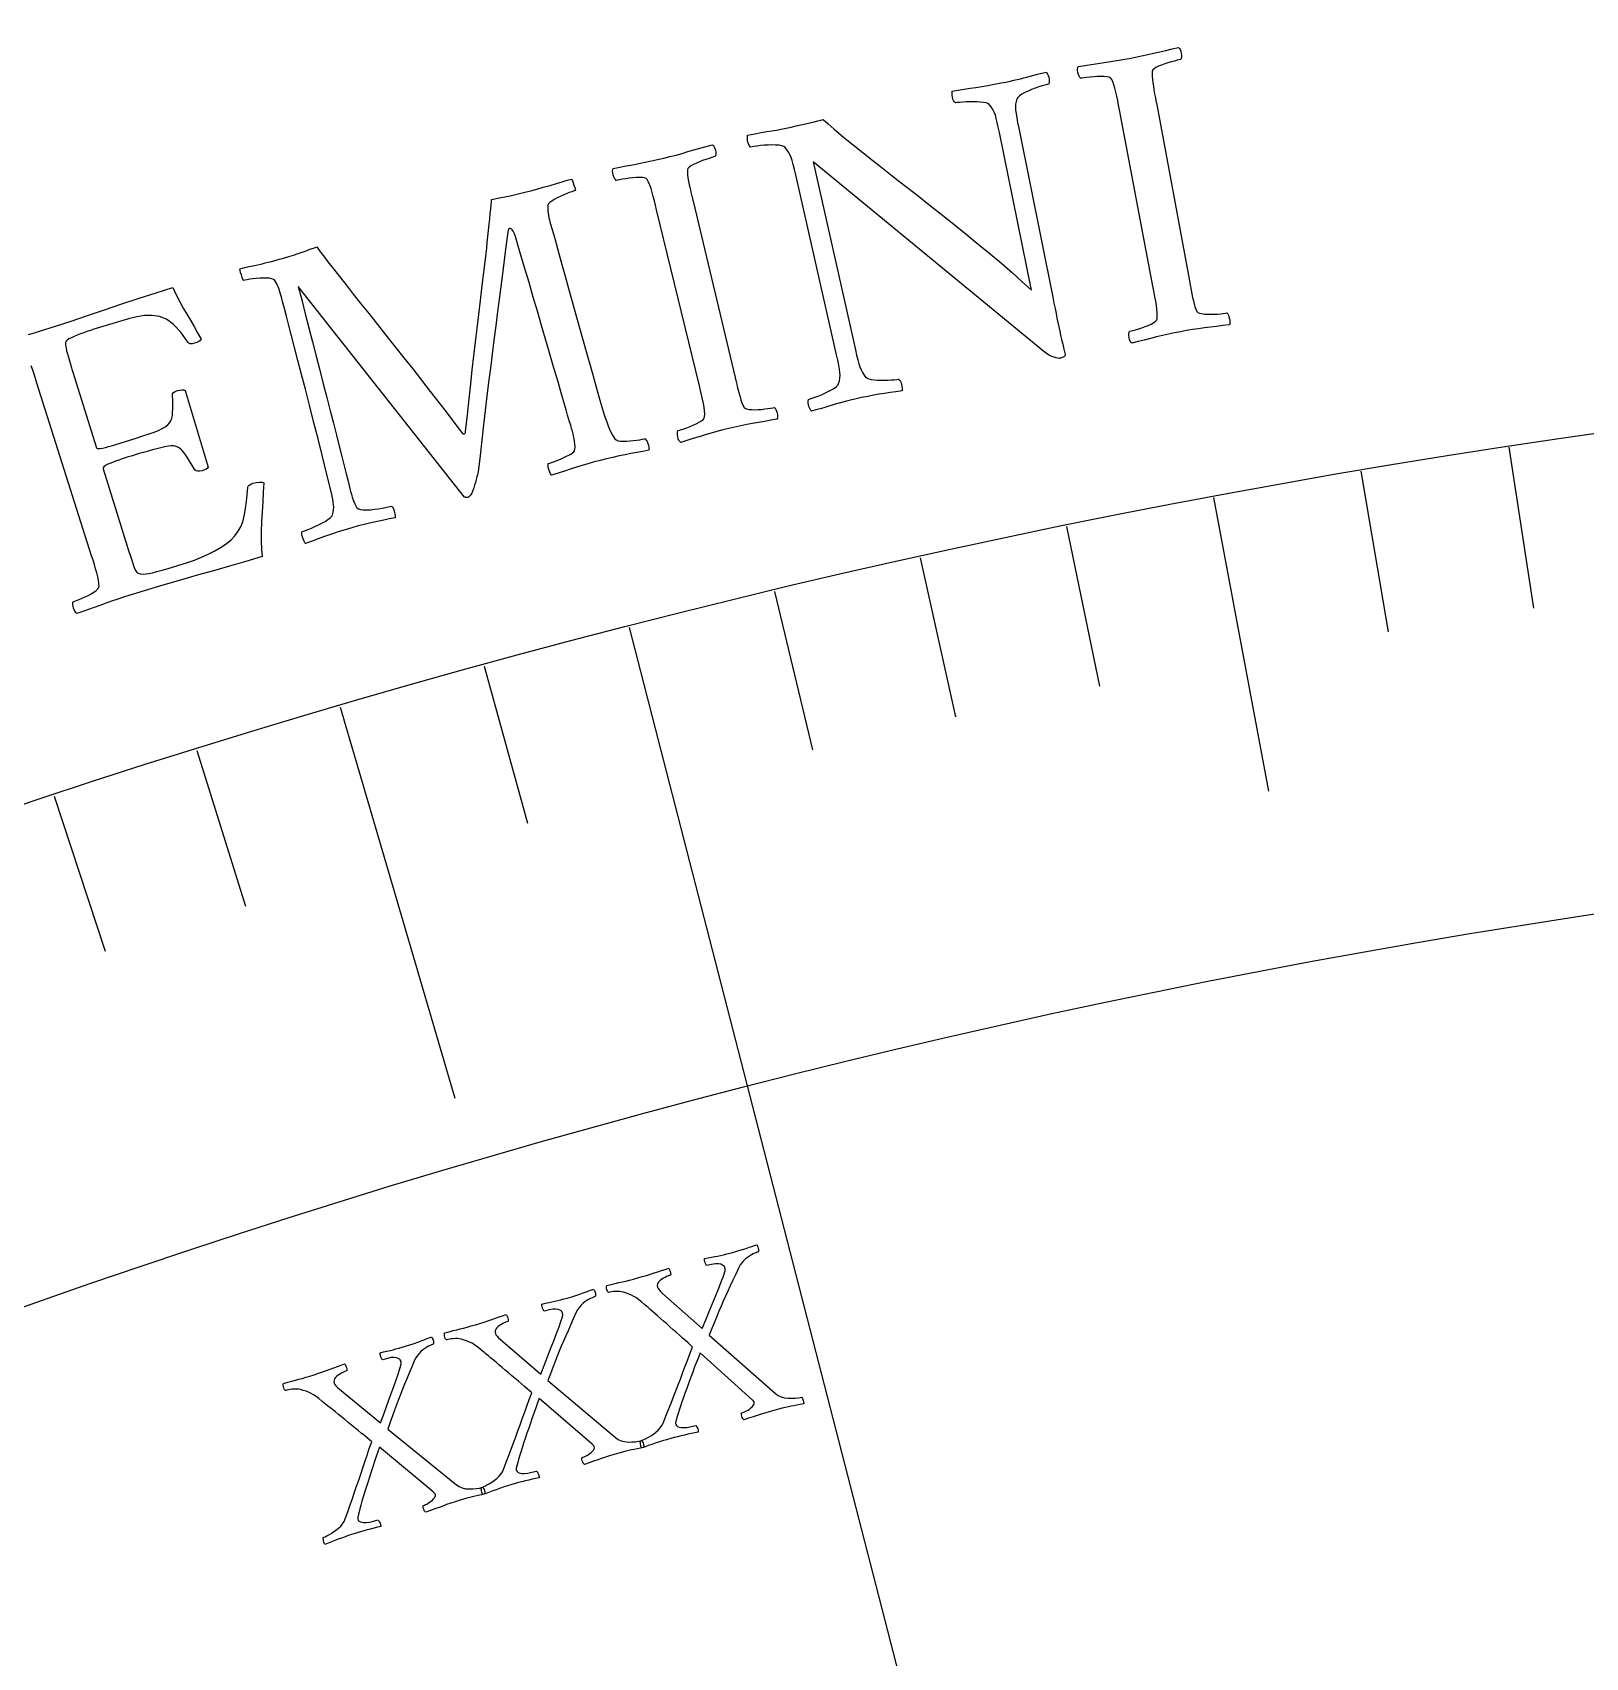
# Model space of a CAD drawing. Header units: millimetres. Extents: x -76 to 76, y -76 to 86.
# Drawn here: x -19.08 to -8.65, y 51.6 to 62.51 of the extents above; entities that cross this region are included whole.
import ezdxf

# ---------------------------------------------------------------- set-up
doc = ezdxf.new("R2010")
doc.units = ezdxf.units.MM
for name, color, linetype in [('ENGRAVE', 7, 'Continuous'), ('ENGRAVE_FINE', 8, 'Continuous'), ('TEXT', 5, 'Continuous')]:
    doc.layers.add(name, color=color, linetype=linetype)

msp = doc.modelspace()

# ---------------------------------------------------------------- linework, layer by layer
at = {"layer": 'ENGRAVE'}
for points in [[(-11.1448, 59.3833), (-10.7747, 57.4113)], [(-15.071, 58.5102), (-12.7961, 49.6785)], [(-17.0106, 57.976), (-16.2403, 55.3507)]]:
    msp.add_lwpolyline(points, dxfattribs=at)
for radius in [74.48, 74.48, 72.485, 68.78, 68.78, 65.854, 60.42, 60.42, 57.228]:
    msp.add_circle((0, 0), radius, dxfattribs=at)
at = {"layer": 'ENGRAVE_FINE'}
for points in [[(-9.1624, 59.7212), (-8.9965, 58.6395)], [(-10.155, 59.5605), (-9.971, 58.4817)], [(-12.1315, 59.1895), (-11.9118, 58.1174)], [(-13.115, 58.9794), (-12.8774, 57.9111)], [(-14.0949, 58.753), (-13.8396, 57.6888)], [(-16.043, 58.2512), (-15.7524, 57.1961)], [(-17.9737, 57.6847), (-17.6481, 56.6398)], [(-18.9319, 57.3774), (-18.5889, 56.3381)]]:
    msp.add_lwpolyline(points, dxfattribs=at)
at = {"layer": 'TEXT'}
for points in [[(-11.7118, 62.3316), (-11.6697, 62.3398), (-11.6282, 62.3484), (-11.5873, 62.3574), (-11.5471, 62.3668), (-11.5067, 62.3764), (-11.4654, 62.3859), (-11.4231, 62.3954), (-11.3799, 62.4049), (-11.3736, 62.399), (-11.3686, 62.3907), (-11.3648, 62.3799), (-11.3623, 62.3666), (-11.3611, 62.3531), (-11.3611, 62.3416), (-11.3625, 62.3321), (-11.3652, 62.3245), (-11.3758, 62.3223), (-11.3899, 62.3189), (-11.4076, 62.3143), (-11.4289, 62.3085), (-11.4515, 62.3018), (-11.4732, 62.2947), (-11.4942, 62.2873), (-11.5143, 62.2794), (-11.5317, 62.2712), (-11.5445, 62.2627), (-11.5527, 62.2539), (-11.5563, 62.2449), (-11.5574, 62.2287), (-11.5571, 62.2106), (-11.5556, 62.1905), (-11.5527, 62.1684), (-11.549, 62.1448), (-11.5449, 62.1202), (-11.5404, 62.0945), (-11.5355, 62.0677), (-11.5347, 62.0634), (-11.5339, 62.0591), (-11.5331, 62.0548), (-11.5323, 62.0505), (-11.5315, 62.0462), (-11.5307, 62.0419), (-11.5299, 62.0376), (-11.5291, 62.0333), (-11.3068, 60.8372), (-11.306, 60.8329), (-11.3052, 60.8286), (-11.3044, 60.8243), (-11.3036, 60.82), (-11.3028, 60.8157), (-11.302, 60.8114), (-11.3012, 60.8071), (-11.3004, 60.8028), (-11.2954, 60.7762), (-11.2904, 60.7509), (-11.2855, 60.7269), (-11.2806, 60.7041), (-11.2755, 60.6831), (-11.2698, 60.6642), (-11.2637, 60.6475), (-11.257, 60.6328), (-11.2507, 60.6268), (-11.2402, 60.6219), (-11.2256, 60.6181), (-11.2067, 60.6155), (-11.1854, 60.6139), (-11.1636, 60.6134), (-11.1412, 60.6139), (-11.1183, 60.6154), (-11.097, 60.6174), (-11.0793, 60.6192), (-11.0652, 60.621), (-11.0549, 60.6226), (-11.0498, 60.6165), (-11.0452, 60.608), (-11.0411, 60.5973), (-11.0376, 60.5842), (-11.0352, 60.5709), (-11.0349, 60.5595), (-11.0366, 60.5499), (-11.0402, 60.5422), (-11.0829, 60.5373), (-11.1247, 60.5323), (-11.1656, 60.5273), (-11.2056, 60.5222), (-11.2453, 60.5168), (-11.2855, 60.5107), (-11.326, 60.504), (-11.367, 60.4966), (-11.4069, 60.4888), (-11.4471, 60.4803), (-11.4875, 60.4713), (-11.5282, 60.4616), (-11.5691, 60.4515), (-11.6104, 60.441), (-11.6519, 60.4303), (-11.6938, 60.4194), (-11.7, 60.4252), (-11.705, 60.4336), (-11.7089, 60.4443), (-11.7115, 60.4576), (-11.7129, 60.471), (-11.713, 60.4825), (-11.7118, 60.492), (-11.7093, 60.4996), (-11.6991, 60.5018), (-11.6854, 60.5053), (-11.6682, 60.51), (-11.6476, 60.5159), (-11.6256, 60.5229), (-11.6044, 60.5306), (-11.5838, 60.5391), (-11.5639, 60.5483), (-11.5468, 60.5577), (-11.5346, 60.5666), (-11.5272, 60.5748), (-11.5247, 60.5825), (-11.5231, 60.602), (-11.5233, 60.6236), (-11.5252, 60.6476), (-11.5288, 60.6738), (-11.5334, 60.7017), (-11.5385, 60.7306), (-11.5439, 60.7606), (-11.5497, 60.7916), (-11.7767, 61.9868), (-11.7827, 62.0179), (-11.7887, 62.048), (-11.7948, 62.0772), (-11.8008, 62.1055), (-11.8072, 62.1318), (-11.8144, 62.1552), (-11.8224, 62.1757), (-11.8311, 62.1932), (-11.8366, 62.2006), (-11.8468, 62.2059), (-11.8617, 62.2091), (-11.8813, 62.2104), (-11.9036, 62.2103), (-11.9262, 62.2096), (-11.9494, 62.2082), (-11.9729, 62.2062), (-11.9949, 62.2039), (-12.013, 62.2018), (-12.0274, 62.1999), (-12.0381, 62.1981), (-12.0433, 62.2041), (-12.0481, 62.2125), (-12.0523, 62.2232), (-12.0561, 62.2362), (-12.0585, 62.2495), (-12.059, 62.2609), (-12.0573, 62.2705), (-12.0536, 62.2783), (-12.0096, 62.2852), (-11.9659, 62.2919), (-11.9226, 62.2982), (-11.8795, 62.3043), (-11.8369, 62.3105), (-11.7948, 62.3171), (-11.7531, 62.3241), (-11.7118, 62.3316)], [(-13.981, 61.8711), (-13.9492, 61.8783), (-13.9178, 61.8854), (-13.8867, 61.8924), (-13.856, 61.8992), (-13.8275, 61.9058), (-13.8031, 61.9118), (-13.7827, 61.9173), (-13.7665, 61.9222), (-13.7333, 61.8916), (-13.6922, 61.8557), (-13.6431, 61.8145), (-13.586, 61.7679), (-13.5226, 61.7169), (-13.4543, 61.6627), (-13.3813, 61.6052), (-13.3036, 61.5443), (-13.2229, 61.4812), (-13.141, 61.417), (-13.0579, 61.3517), (-12.9736, 61.2852), (-12.8894, 61.2183), (-12.8065, 61.1516), (-12.725, 61.0851), (-12.6448, 61.0188), (-12.5679, 60.954), (-12.4962, 60.8919), (-12.4297, 60.8327), (-12.3684, 60.7762), (-12.5836, 61.834), (-12.591, 61.8691), (-12.5979, 61.9003), (-12.6044, 61.9275), (-12.6104, 61.9506), (-12.6174, 61.971), (-12.6267, 61.9897), (-12.6384, 62.0069), (-12.6523, 62.0224), (-12.6603, 62.0282), (-12.6727, 62.0328), (-12.6894, 62.0364), (-12.7104, 62.0389), (-12.7337, 62.0404), (-12.7575, 62.0411), (-12.7817, 62.041), (-12.8063, 62.04), (-12.8294, 62.0385), (-12.8493, 62.0367), (-12.8659, 62.0347), (-12.8792, 62.0324), (-12.8858, 62.0393), (-12.8912, 62.0481), (-12.8953, 62.0589), (-12.898, 62.0717), (-12.8998, 62.0844), (-12.901, 62.0952), (-12.9016, 62.1041), (-12.9016, 62.1111), (-12.8596, 62.1183), (-12.8189, 62.1249), (-12.7794, 62.1311), (-12.7411, 62.1368), (-12.7023, 62.1428), (-12.6612, 62.1498), (-12.6179, 62.1578), (-12.5723, 62.1667), (-12.5403, 62.1733), (-12.5114, 62.1794), (-12.4856, 62.185), (-12.463, 62.1902), (-12.4418, 62.1953), (-12.4203, 62.2006), (-12.3984, 62.2062), (-12.3762, 62.212), (-12.3526, 62.2182), (-12.3267, 62.2248), (-12.2984, 62.2319), (-12.2677, 62.2394), (-12.2637, 62.2335), (-12.2598, 62.2261), (-12.2559, 62.2172), (-12.2522, 62.2068), (-12.2494, 62.1955), (-12.2484, 62.1838), (-12.2492, 62.1717), (-12.2519, 62.1593), (-12.2627, 62.1568), (-12.2775, 62.1527), (-12.2964, 62.1472), (-12.3194, 62.14), (-12.344, 62.1317), (-12.3679, 62.1226), (-12.391, 62.1126), (-12.4135, 62.1019), (-12.4333, 62.091), (-12.4486, 62.0804), (-12.4594, 62.0701), (-12.4658, 62.0602), (-12.4716, 62.0421), (-12.4751, 62.0234), (-12.4761, 62.004), (-12.4747, 61.984), (-12.4715, 61.9612), (-12.4668, 61.9335), (-12.4608, 61.9009), (-12.4535, 61.8633), (-12.2249, 60.7279), (-12.2171, 60.6891), (-12.2098, 60.6528), (-12.203, 60.619), (-12.1967, 60.5877), (-12.1906, 60.558), (-12.1844, 60.5288), (-12.1782, 60.5002), (-12.1719, 60.4722), (-12.1653, 60.4433), (-12.158, 60.4121), (-12.1501, 60.3787), (-12.1415, 60.3429), (-12.1426, 60.3373), (-12.1453, 60.3325), (-12.1496, 60.3284), (-12.1556, 60.3252), (-12.1619, 60.3226), (-12.1672, 60.3206), (-12.1716, 60.3192), (-12.1749, 60.3183), (-12.1817, 60.3179), (-12.1908, 60.3188), (-12.2023, 60.3212), (-12.216, 60.3249), (-12.2315, 60.3307), (-12.2481, 60.3392), (-12.2658, 60.3505), (-12.2846, 60.3646), (-13.834, 61.6381), (-13.5504, 60.3742), (-13.5423, 60.3393), (-13.5345, 60.3086), (-13.5272, 60.2821), (-13.5202, 60.2598), (-13.5126, 60.2403), (-13.5032, 60.2222), (-13.4921, 60.2053), (-13.4793, 60.1898), (-13.4714, 60.1842), (-13.4596, 60.1796), (-13.4437, 60.1762), (-13.4237, 60.1738), (-13.4015, 60.1723), (-13.3787, 60.1715), (-13.3553, 60.1714), (-13.3314, 60.1719), (-13.3087, 60.173), (-13.2893, 60.1745), (-13.2731, 60.1764), (-13.2602, 60.1787), (-13.2535, 60.1719), (-13.2479, 60.1635), (-13.2435, 60.1532), (-13.2401, 60.1413), (-13.2378, 60.1291), (-13.2365, 60.1182), (-13.2362, 60.1085), (-13.237, 60.1002), (-13.2778, 60.094), (-13.3172, 60.088), (-13.3552, 60.0821), (-13.3916, 60.0763), (-13.4286, 60.0701), (-13.4679, 60.0627), (-13.5095, 60.0542), (-13.5534, 60.0445), (-13.5833, 60.0376), (-13.6108, 60.0308), (-13.6359, 60.0242), (-13.6586, 60.0177), (-13.6799, 60.0114), (-13.7009, 60.0051), (-13.7216, 59.9989), (-13.7419, 59.9927), (-13.7635, 59.9863), (-13.7881, 59.9791), (-13.8156, 59.9713), (-13.8462, 59.9627), (-13.8503, 59.9685), (-13.8544, 59.9758), (-13.8585, 59.9846), (-13.8626, 59.9949), (-13.8657, 60.0061), (-13.8671, 60.0178), (-13.8667, 60.0298), (-13.8646, 60.0423), (-13.8543, 60.0452), (-13.8403, 60.0498), (-13.8227, 60.0562), (-13.8013, 60.0644), (-13.7783, 60.0738), (-13.7557, 60.0838), (-13.7333, 60.0946), (-13.7113, 60.1059), (-13.6919, 60.1174), (-13.6774, 60.1282), (-13.6678, 60.1386), (-13.663, 60.1483), (-13.6578, 60.1665), (-13.6546, 60.185), (-13.6537, 60.204), (-13.6548, 60.2235), (-13.6579, 60.2457), (-13.6627, 60.2729), (-13.6692, 60.3052), (-13.6773, 60.3425), (-13.9508, 61.5489), (-13.9595, 61.5862), (-13.9677, 61.6184), (-13.9752, 61.6455), (-13.9822, 61.6674), (-13.9898, 61.6861), (-13.9991, 61.7033), (-14.0102, 61.7189), (-14.023, 61.733), (-14.0317, 61.7397), (-14.0451, 61.7448), (-14.0634, 61.7482), (-14.0864, 61.75), (-14.1118, 61.7504), (-14.1371, 61.75), (-14.1625, 61.7486), (-14.1878, 61.7462), (-14.211, 61.7435), (-14.2301, 61.741), (-14.245, 61.7386), (-14.2558, 61.7365), (-14.2633, 61.7468), (-14.2691, 61.7574), (-14.2729, 61.7685), (-14.275, 61.78), (-14.2759, 61.791), (-14.276, 61.8007), (-14.2754, 61.8091), (-14.2742, 61.8161), (-14.2268, 61.8254), (-14.1841, 61.8335), (-14.1461, 61.8402), (-14.1128, 61.8457), (-14.0813, 61.8509), (-14.0488, 61.8569), (-14.0154, 61.8636), (-13.981, 61.8711)], [(-14.8381, 61.6622), (-14.7964, 61.6725), (-14.7554, 61.6831), (-14.715, 61.6942), (-14.6753, 61.7056), (-14.6355, 61.7172), (-14.5947, 61.7289), (-14.553, 61.7405), (-14.5103, 61.7521), (-14.5037, 61.7466), (-14.4982, 61.7385), (-14.4939, 61.7279), (-14.4908, 61.7148), (-14.4889, 61.7013), (-14.4884, 61.6899), (-14.4893, 61.6803), (-14.4916, 61.6726), (-14.502, 61.6699), (-14.5159, 61.6658), (-14.5334, 61.6602), (-14.5543, 61.6533), (-14.5766, 61.6456), (-14.5979, 61.6374), (-14.6185, 61.6289), (-14.6382, 61.62), (-14.6551, 61.6109), (-14.6675, 61.6018), (-14.6752, 61.5926), (-14.6784, 61.5834), (-14.6786, 61.5673), (-14.6775, 61.5492), (-14.6749, 61.5292), (-14.6709, 61.5072), (-14.666, 61.4838), (-14.6607, 61.4594), (-14.6549, 61.434), (-14.6487, 61.4076), (-14.6477, 61.4033), (-14.6466, 61.3991), (-14.6456, 61.3948), (-14.6446, 61.3905), (-14.6436, 61.3863), (-14.6426, 61.382), (-14.6416, 61.3778), (-14.6406, 61.3735), (-14.3583, 60.1902), (-14.3572, 60.1859), (-14.3562, 60.1816), (-14.3552, 60.1774), (-14.3542, 60.1731), (-14.3532, 60.1689), (-14.3522, 60.1646), (-14.3512, 60.1604), (-14.3501, 60.1561), (-14.3438, 60.1298), (-14.3375, 60.1047), (-14.3314, 60.081), (-14.3254, 60.0585), (-14.3192, 60.0378), (-14.3126, 60.0192), (-14.3057, 60.0028), (-14.2982, 59.9885), (-14.2917, 59.9828), (-14.2809, 59.9784), (-14.2661, 59.9754), (-14.2471, 59.9737), (-14.2258, 59.9732), (-14.2039, 59.9738), (-14.1816, 59.9754), (-14.1588, 59.9781), (-14.1376, 59.9812), (-14.12, 59.9839), (-14.1061, 59.9863), (-14.0958, 59.9885), (-14.0905, 59.9826), (-14.0855, 59.9744), (-14.0809, 59.9639), (-14.0766, 59.951), (-14.0736, 59.9379), (-14.0727, 59.9265), (-14.0739, 59.9168), (-14.0771, 59.9089), (-14.1196, 59.9019), (-14.1611, 59.8948), (-14.2017, 59.8877), (-14.2413, 59.8806), (-14.2807, 59.8732), (-14.3205, 59.8651), (-14.3607, 59.8563), (-14.4012, 59.8469), (-14.4407, 59.8371), (-14.4804, 59.8266), (-14.5203, 59.8155), (-14.5604, 59.8038), (-14.6008, 59.7916), (-14.6415, 59.7791), (-14.6825, 59.7664), (-14.7237, 59.7533), (-14.7302, 59.7588), (-14.7356, 59.7669), (-14.74, 59.7775), (-14.7433, 59.7905), (-14.7454, 59.8039), (-14.7461, 59.8154), (-14.7454, 59.825), (-14.7433, 59.8326), (-14.7331, 59.8354), (-14.7196, 59.8396), (-14.7027, 59.8451), (-14.6825, 59.8521), (-14.6609, 59.8601), (-14.64, 59.8689), (-14.6199, 59.8784), (-14.6005, 59.8887), (-14.5839, 59.8989), (-14.5721, 59.9083), (-14.5652, 59.917), (-14.5631, 59.9248), (-14.5625, 59.9443), (-14.5637, 59.9659), (-14.5668, 59.9897), (-14.5717, 60.0157), (-14.5778, 60.0434), (-14.5843, 60.072), (-14.5912, 60.1017), (-14.5985, 60.1323), (-14.8855, 61.3146), (-14.8931, 61.3453), (-14.9006, 61.3751), (-14.9081, 61.4039), (-14.9156, 61.4319), (-14.9233, 61.4578), (-14.9317, 61.4809), (-14.9406, 61.5009), (-14.9502, 61.518), (-14.9561, 61.525), (-14.9665, 61.5298), (-14.9816, 61.5323), (-15.0013, 61.5326), (-15.0235, 61.5314), (-15.0461, 61.5295), (-15.0691, 61.527), (-15.0926, 61.5238), (-15.1143, 61.5204), (-15.1324, 61.5174), (-15.1466, 61.5147), (-15.1572, 61.5124), (-15.1627, 61.5182), (-15.1679, 61.5263), (-15.1727, 61.5368), (-15.1771, 61.5496), (-15.1802, 61.5627), (-15.1812, 61.5741), (-15.18, 61.5838), (-15.1767, 61.5917), (-15.1331, 61.6009), (-15.0898, 61.6097), (-15.0469, 61.6182), (-15.0042, 61.6265), (-14.9619, 61.6348), (-14.9202, 61.6435), (-14.8789, 61.6526), (-14.8381, 61.6622)], [(-17.3914, 60.9912), (-17.3568, 61.0014), (-17.3244, 61.0115), (-17.2943, 61.0214), (-17.2665, 61.0313), (-17.2404, 61.0408), (-17.2152, 61.0499), (-17.1911, 61.0585), (-17.1681, 61.0666), (-17.1491, 61.0392), (-17.1242, 61.0055), (-17.0936, 60.9654), (-17.0571, 60.919), (-17.016, 60.8671), (-16.9714, 60.8108), (-16.9232, 60.7499), (-16.8716, 60.6845), (-16.8173, 60.6158), (-16.7612, 60.5452), (-16.7034, 60.4726), (-16.6437, 60.3979), (-16.5835, 60.3223), (-16.5237, 60.2468), (-16.4644, 60.1712), (-16.4056, 60.0957), (-16.3482, 60.0215), (-16.2932, 59.9498), (-16.2404, 59.8807), (-16.1899, 59.8142), (-16.1875, 59.8122), (-16.1846, 59.8111), (-16.1811, 59.8109), (-16.1772, 59.8116), (-16.1735, 59.8134), (-16.1709, 59.8163), (-16.1694, 59.8205), (-16.169, 59.8259), (-16.1567, 59.9383), (-16.145, 60.045), (-16.1339, 60.1461), (-16.1235, 60.2415), (-16.1132, 60.3341), (-16.1027, 60.4267), (-16.0919, 60.5194), (-16.0808, 60.6121), (-16.0694, 60.7073), (-16.0573, 60.8073), (-16.0448, 60.9122), (-16.0316, 61.0219), (-16.0272, 61.0585), (-16.0228, 61.0966), (-16.0184, 61.1362), (-16.0141, 61.1773), (-16.0099, 61.2178), (-16.0061, 61.2555), (-16.0027, 61.2905), (-15.9998, 61.3228), (-15.9974, 61.3498), (-15.9957, 61.3691), (-15.9947, 61.3806), (-15.9943, 61.3845), (-15.9287, 61.3976), (-15.8694, 61.4101), (-15.8165, 61.4221), (-15.77, 61.4335), (-15.7313, 61.4436), (-15.6904, 61.4546), (-15.6472, 61.4665), (-15.6018, 61.4794), (-15.5578, 61.4921), (-15.5191, 61.5034), (-15.4856, 61.5133), (-15.4573, 61.5219), (-15.4546, 61.5175), (-15.451, 61.5092), (-15.4464, 61.497), (-15.4408, 61.4809), (-15.4355, 61.4652), (-15.4317, 61.4539), (-15.4295, 61.4471), (-15.4287, 61.4449), (-15.4403, 61.4416), (-15.4547, 61.4368), (-15.472, 61.4306), (-15.4922, 61.4229), (-15.5135, 61.4141), (-15.5341, 61.4048), (-15.5539, 61.3949), (-15.5731, 61.3844), (-15.5898, 61.3739), (-15.6024, 61.3641), (-15.6111, 61.355), (-15.6156, 61.3465), (-15.6169, 61.3349), (-15.617, 61.322), (-15.6161, 61.3079), (-15.6142, 61.2926), (-15.6116, 61.2771), (-15.6088, 61.2624), (-15.6058, 61.2485), (-15.6026, 61.2354), (-15.591, 61.1958), (-15.5771, 61.147), (-15.5608, 61.0891), (-15.5422, 61.022), (-15.5217, 60.9481), (-15.5, 60.8698), (-15.4769, 60.7871), (-15.4526, 60.7001), (-15.4277, 60.6111), (-15.4029, 60.5227), (-15.3782, 60.4348), (-15.3537, 60.3474), (-15.33, 60.2628), (-15.3078, 60.183), (-15.287, 60.1082), (-15.2676, 60.0382), (-15.2561, 59.9996), (-15.2445, 59.962), (-15.2328, 59.9257), (-15.221, 59.8905), (-15.2087, 59.8575), (-15.1954, 59.8278), (-15.181, 59.8013), (-15.1656, 59.7782), (-15.1569, 59.7705), (-15.1443, 59.7651), (-15.1279, 59.762), (-15.1075, 59.7613), (-15.0852, 59.762), (-15.0629, 59.7635), (-15.0406, 59.7657), (-15.0183, 59.7687), (-14.9981, 59.7718), (-14.982, 59.7744), (-14.9702, 59.7765), (-14.9625, 59.7782), (-14.955, 59.7691), (-14.949, 59.7586), (-14.9443, 59.7469), (-14.9409, 59.734), (-14.9387, 59.7216), (-14.9373, 59.7119), (-14.9367, 59.7048), (-14.937, 59.7004), (-14.9781, 59.693), (-15.0186, 59.6855), (-15.0586, 59.678), (-15.0979, 59.6704), (-15.1377, 59.6623), (-15.179, 59.6532), (-15.2217, 59.6432), (-15.2658, 59.6322), (-15.3118, 59.6201), (-15.3545, 59.6083), (-15.3938, 59.5967), (-15.4299, 59.5854), (-15.4659, 59.5737), (-15.505, 59.561), (-15.5472, 59.5473), (-15.5925, 59.5325), (-15.595, 59.5364), (-15.5982, 59.5431), (-15.6022, 59.5526), (-15.6069, 59.5649), (-15.6112, 59.5781), (-15.6136, 59.5903), (-15.6143, 59.6015), (-15.6132, 59.6115), (-15.6036, 59.6143), (-15.5917, 59.6183), (-15.5776, 59.6234), (-15.5611, 59.6297), (-15.5434, 59.6367), (-15.5259, 59.6441), (-15.5085, 59.6519), (-15.4911, 59.66), (-15.4751, 59.668), (-15.4615, 59.6755), (-15.4504, 59.6827), (-15.4419, 59.6893), (-15.437, 59.6971), (-15.4342, 59.7086), (-15.4334, 59.7237), (-15.4347, 59.7424), (-15.4371, 59.7621), (-15.4399, 59.7802), (-15.4431, 59.7967), (-15.4465, 59.8116), (-15.451, 59.8283), (-15.4565, 59.8471), (-15.4628, 59.8682), (-15.4702, 59.8914), (-15.4775, 59.9147), (-15.4838, 59.9357), (-15.4893, 59.9545), (-15.4938, 59.9712), (-15.5222, 60.0698), (-15.5502, 60.1664), (-15.5777, 60.2611), (-15.6047, 60.3538), (-15.6316, 60.4461), (-15.6588, 60.5395), (-15.6863, 60.6339), (-15.714, 60.7294), (-15.7425, 60.8272), (-15.7724, 60.9286), (-15.8036, 61.0336), (-15.8362, 61.1422), (-15.8378, 61.1473), (-15.8407, 61.1539), (-15.8447, 61.1621), (-15.8499, 61.1718), (-15.8559, 61.1808), (-15.8622, 61.1867), (-15.8689, 61.1895), (-15.8759, 61.1892), (-15.8787, 61.1872), (-15.8811, 61.1826), (-15.8833, 61.1754), (-15.8852, 61.1657), (-15.9004, 61.0508), (-15.9149, 60.9401), (-15.9286, 60.8338), (-15.9417, 60.7318), (-15.9542, 60.6328), (-15.9666, 60.5356), (-15.9787, 60.4401), (-15.9906, 60.3463), (-16.0023, 60.253), (-16.0139, 60.159), (-16.0255, 60.0642), (-16.0369, 59.9687), (-16.0483, 59.871), (-16.06, 59.7696), (-16.0719, 59.6645), (-16.0839, 59.5558), (-16.0857, 59.5477), (-16.0885, 59.5364), (-16.0922, 59.5218), (-16.0969, 59.5039), (-16.1023, 59.4846), (-16.108, 59.4658), (-16.114, 59.4474), (-16.1203, 59.4296), (-16.1269, 59.4137), (-16.134, 59.4013), (-16.1414, 59.3924), (-16.1492, 59.3869), (-16.1523, 59.3852), (-16.1567, 59.3842), (-16.1624, 59.3839), (-16.1695, 59.3844), (-16.1712, 59.3853), (-16.1728, 59.3858), (-16.1744, 59.3859), (-16.1758, 59.3857), (-17.2938, 60.8006), (-17.2697, 60.7097), (-17.2455, 60.6172), (-17.2213, 60.5233), (-17.197, 60.4278), (-17.1728, 60.3323), (-17.1488, 60.2383), (-17.125, 60.1457), (-17.1015, 60.0546), (-17.0786, 59.9664), (-17.057, 59.8826), (-17.0367, 59.8032), (-17.0176, 59.7281), (-17, 59.6588), (-16.9843, 59.5966), (-16.9703, 59.5414), (-16.9582, 59.4933), (-16.9483, 59.4537), (-16.9408, 59.4243), (-16.9359, 59.4049), (-16.9334, 59.3957), (-16.9304, 59.3856), (-16.9268, 59.3752), (-16.9228, 59.3643), (-16.9182, 59.353), (-16.9134, 59.3419), (-16.9085, 59.3319), (-16.9034, 59.3228), (-16.8983, 59.3147), (-16.8889, 59.3073), (-16.8748, 59.3024), (-16.856, 59.3), (-16.8324, 59.3), (-16.8065, 59.3018), (-16.7806, 59.3045), (-16.7548, 59.3081), (-16.7291, 59.3126), (-16.7059, 59.3171), (-16.6878, 59.3208), (-16.6747, 59.3237), (-16.6666, 59.3256), (-16.66, 59.3201), (-16.6544, 59.3116), (-16.6499, 59.3002), (-16.6464, 59.2859), (-16.6439, 59.2716), (-16.6423, 59.2605), (-16.6416, 59.2526), (-16.6417, 59.2478), (-16.6815, 59.2395), (-16.7184, 59.2319), (-16.7524, 59.2248), (-16.7836, 59.2183), (-16.8153, 59.2114), (-16.8506, 59.2027), (-16.8896, 59.1925), (-16.9323, 59.1806), (-16.9775, 59.1673), (-17.0188, 59.1546), (-17.0561, 59.1424), (-17.0895, 59.1308), (-17.1227, 59.1188), (-17.1597, 59.1055), (-17.2004, 59.0909), (-17.2449, 59.075), (-17.2475, 59.0788), (-17.251, 59.0854), (-17.2552, 59.0948), (-17.2603, 59.107), (-17.2649, 59.1201), (-17.2676, 59.1322), (-17.2686, 59.1433), (-17.2678, 59.1534), (-17.2576, 59.1568), (-17.2436, 59.162), (-17.2257, 59.1691), (-17.2041, 59.1781), (-17.1808, 59.1883), (-17.1578, 59.1991), (-17.1352, 59.2106), (-17.113, 59.2227), (-17.0934, 59.2348), (-17.0784, 59.2464), (-17.0682, 59.2573), (-17.0627, 59.2676), (-17.0579, 59.2844), (-17.055, 59.3013), (-17.054, 59.3182), (-17.0549, 59.3351), (-17.0572, 59.3528), (-17.0602, 59.3719), (-17.0641, 59.3925), (-17.0687, 59.4146), (-17.0997, 59.5379), (-17.1301, 59.6588), (-17.16, 59.7771), (-17.1894, 59.8929), (-17.2178, 60.0046), (-17.2449, 60.1103), (-17.2707, 60.2102), (-17.2951, 60.3042), (-17.3178, 60.391), (-17.3383, 60.4694), (-17.3565, 60.5393), (-17.3725, 60.6007), (-17.3858, 60.652), (-17.3962, 60.6914), (-17.4035, 60.719), (-17.4078, 60.7347), (-17.4123, 60.7499), (-17.4168, 60.7648), (-17.4214, 60.7792), (-17.4261, 60.7932), (-17.4312, 60.8065), (-17.437, 60.8189), (-17.4434, 60.8303), (-17.4506, 60.8408), (-17.458, 60.8475), (-17.4698, 60.8524), (-17.4858, 60.8555), (-17.5062, 60.8567), (-17.5288, 60.8566), (-17.5516, 60.8558), (-17.5746, 60.8541), (-17.5976, 60.8516), (-17.619, 60.8487), (-17.6367, 60.846), (-17.6507, 60.8433), (-17.6611, 60.8408), (-17.6631, 60.8428), (-17.666, 60.8496), (-17.67, 60.8613), (-17.675, 60.8778), (-17.6797, 60.8946), (-17.6827, 60.9071), (-17.6841, 60.9153), (-17.6839, 60.9192), (-17.6522, 60.9269), (-17.6237, 60.9336), (-17.5984, 60.9394), (-17.5764, 60.9443), (-17.5559, 60.9487), (-17.5356, 60.9534), (-17.5152, 60.9582), (-17.495, 60.9631), (-17.4733, 60.9687), (-17.4488, 60.9752), (-17.4215, 60.9827), (-17.3914, 60.9912)], [(-15.0121, 54.1439), (-14.9826, 54.1523), (-14.9544, 54.1606), (-14.9275, 54.1688), (-14.902, 54.177), (-14.8773, 54.1851), (-14.8527, 54.193), (-14.8283, 54.2007), (-14.8041, 54.2083), (-14.8015, 54.2045), (-14.7989, 54.199), (-14.7962, 54.1918), (-14.7935, 54.1827), (-14.7916, 54.1739), (-14.7912, 54.1674), (-14.7922, 54.1631), (-14.7948, 54.161), (-14.8014, 54.1589), (-14.8092, 54.156), (-14.8184, 54.1521), (-14.8289, 54.1472), (-14.8398, 54.1416), (-14.85, 54.1352), (-14.8595, 54.1282), (-14.8684, 54.1204), (-14.8756, 54.1119), (-14.8798, 54.1028), (-14.8812, 54.093), (-14.8797, 54.0826), (-14.8757, 54.0731), (-14.8689, 54.0629), (-14.8591, 54.0519), (-14.8464, 54.0401), (-14.5791, 53.8035), (-14.5558, 53.8615), (-14.5329, 53.9178), (-14.5105, 53.9724), (-14.4884, 54.0253), (-14.4681, 54.0744), (-14.4511, 54.1174), (-14.4374, 54.1545), (-14.427, 54.1856), (-14.4259, 54.1903), (-14.4253, 54.1949), (-14.4252, 54.1994), (-14.4256, 54.2037), (-14.4262, 54.2075), (-14.4267, 54.2105), (-14.4271, 54.2126), (-14.4274, 54.2139), (-14.4302, 54.2196), (-14.4357, 54.225), (-14.4439, 54.2301), (-14.4546, 54.235), (-14.4695, 54.2381), (-14.4899, 54.2376), (-14.516, 54.2336), (-14.5476, 54.2262), (-14.5504, 54.2275), (-14.5532, 54.2311), (-14.5561, 54.237), (-14.5591, 54.2453), (-14.5616, 54.2541), (-14.5632, 54.2617), (-14.564, 54.2681), (-14.5639, 54.2733), (-14.5398, 54.2781), (-14.517, 54.2825), (-14.4957, 54.2867), (-14.4757, 54.2907), (-14.4561, 54.2948), (-14.4355, 54.2994), (-14.4141, 54.3046), (-14.3918, 54.3103), (-14.3612, 54.3187), (-14.3332, 54.3267), (-14.3078, 54.3345), (-14.285, 54.3421), (-14.2645, 54.3491), (-14.2458, 54.3555), (-14.2289, 54.3611), (-14.2139, 54.366), (-14.2114, 54.3625), (-14.2088, 54.3576), (-14.2062, 54.3514), (-14.2036, 54.3439), (-14.2018, 54.3361), (-14.2013, 54.329), (-14.2023, 54.3226), (-14.2047, 54.317), (-14.2092, 54.3155), (-14.216, 54.3129), (-14.2251, 54.3092), (-14.2364, 54.3043), (-14.2491, 54.2981), (-14.262, 54.2904), (-14.2752, 54.2814), (-14.2888, 54.271), (-14.3019, 54.259), (-14.3138, 54.2455), (-14.3244, 54.2305), (-14.3339, 54.2138), (-14.3544, 54.1698), (-14.3735, 54.1287), (-14.3913, 54.0907), (-14.4077, 54.0557), (-14.4232, 54.0222), (-14.4384, 53.9885), (-14.4531, 53.9547), (-14.4675, 53.9207), (-14.4822, 53.8851), (-14.498, 53.8463), (-14.515, 53.8043), (-14.5331, 53.7591), (-14.0869, 53.3667), (-14.0696, 53.354), (-14.0497, 53.3446), (-14.0275, 53.3385), (-14.0028, 53.3356), (-13.9776, 53.3352), (-13.954, 53.3364), (-13.9319, 53.3392), (-13.9113, 53.3436), (-13.9081, 53.3401), (-13.9053, 53.335), (-13.9028, 53.3282), (-13.9007, 53.3198), (-13.899, 53.3114), (-13.8979, 53.305), (-13.8974, 53.3003), (-13.8975, 53.2975), (-13.9211, 53.2931), (-13.9429, 53.289), (-13.9631, 53.2852), (-13.9816, 53.2818), (-14.0001, 53.278), (-14.0204, 53.2735), (-14.0425, 53.2682), (-14.0664, 53.2621), (-14.0991, 53.2533), (-14.1295, 53.2447), (-14.1577, 53.2364), (-14.1836, 53.2283), (-14.2095, 53.22), (-14.2375, 53.211), (-14.2677, 53.2014), (-14.2999, 53.191), (-14.3039, 53.1943), (-14.3076, 53.1996), (-14.3108, 53.2067), (-14.3137, 53.2157), (-14.3156, 53.2245), (-14.316, 53.2311), (-14.315, 53.2354), (-14.3124, 53.2374), (-14.3068, 53.2392), (-14.2998, 53.2421), (-14.2914, 53.246), (-14.2816, 53.251), (-14.2714, 53.2568), (-14.2617, 53.2632), (-14.2524, 53.2703), (-14.2437, 53.278), (-14.2366, 53.286), (-14.232, 53.2938), (-14.2301, 53.3015), (-14.2308, 53.309), (-14.2314, 53.3108), (-14.2325, 53.3128), (-14.2339, 53.315), (-14.2357, 53.3174), (-14.2377, 53.3199), (-14.2398, 53.3219), (-14.2418, 53.3236), (-14.2439, 53.325), (-14.5935, 53.6396), (-14.6054, 53.6098), (-14.6177, 53.5785), (-14.6303, 53.5457), (-14.6432, 53.5113), (-14.6562, 53.4763), (-14.6689, 53.4417), (-14.6813, 53.4076), (-14.6936, 53.3738), (-14.7051, 53.3412), (-14.7157, 53.3107), (-14.7253, 53.2822), (-14.7339, 53.2558), (-14.7413, 53.2324), (-14.7473, 53.2129), (-14.752, 53.1974), (-14.7553, 53.1858), (-14.7557, 53.1837), (-14.7562, 53.1811), (-14.7568, 53.178), (-14.7575, 53.1745), (-14.758, 53.1707), (-14.758, 53.1668), (-14.7576, 53.1628), (-14.7566, 53.1587), (-14.7529, 53.1519), (-14.7457, 53.1464), (-14.7351, 53.1421), (-14.7211, 53.1392), (-14.7031, 53.1383), (-14.6807, 53.1403), (-14.6537, 53.1453), (-14.6222, 53.1531), (-14.6189, 53.1497), (-14.6157, 53.1447), (-14.6126, 53.1381), (-14.6096, 53.1299), (-14.6072, 53.1218), (-14.6058, 53.1154), (-14.6055, 53.1107), (-14.6062, 53.1077), (-14.6289, 53.1032), (-14.6518, 53.0985), (-14.6749, 53.0936), (-14.6982, 53.0885), (-14.7214, 53.0833), (-14.7444, 53.0777), (-14.767, 53.0719), (-14.7893, 53.0659), (-14.8194, 53.0573), (-14.8471, 53.0491), (-14.8724, 53.0412), (-14.8954, 53.0335), (-14.9175, 53.026), (-14.9398, 53.0181), (-14.9626, 53.0101), (-14.9858, 53.0018), (-14.9884, 53.0062), (-14.9906, 53.0118), (-14.9924, 53.0189), (-14.9938, 53.0272), (-14.9949, 53.0353), (-14.9955, 53.0417), (-14.9957, 53.0462), (-14.9956, 53.049), (-14.9907, 53.0508), (-14.9826, 53.0542), (-14.9714, 53.0593), (-14.9569, 53.0662), (-14.9408, 53.0745), (-14.9243, 53.0842), (-14.9076, 53.0954), (-14.8906, 53.108), (-14.8748, 53.1217), (-14.8615, 53.1364), (-14.8509, 53.152), (-14.8428, 53.1686), (-14.8239, 53.2157), (-14.8059, 53.2608), (-14.7888, 53.3038), (-14.7727, 53.3448), (-14.7571, 53.3848), (-14.7417, 53.4248), (-14.7263, 53.4649), (-14.711, 53.5051), (-14.6954, 53.5462), (-14.6789, 53.5889), (-14.6617, 53.6333), (-14.6436, 53.6793), (-14.6577, 53.6924), (-14.6737, 53.7069), (-14.6915, 53.7228), (-14.7111, 53.74), (-14.7319, 53.7582), (-14.753, 53.7768), (-14.7745, 53.7959), (-14.7963, 53.8154), (-14.818, 53.8348), (-14.8391, 53.8535), (-14.8595, 53.8714), (-14.8793, 53.8887), (-14.8979, 53.9048), (-14.9147, 53.9194), (-14.9298, 53.9324), (-14.9432, 53.944), (-14.954, 53.9535), (-14.9618, 53.9602), (-14.9665, 53.9643), (-14.968, 53.9656), (-14.9869, 53.9823), (-15.0048, 53.9968), (-15.0218, 54.0091), (-15.0379, 54.0192), (-15.054, 54.0278), (-15.071, 54.0354), (-15.089, 54.042), (-15.1081, 54.0477), (-15.121, 54.0507), (-15.1345, 54.0526), (-15.1484, 54.0533), (-15.1628, 54.0529), (-15.1765, 54.0518), (-15.1885, 54.0504), (-15.1987, 54.0487), (-15.2071, 54.0467), (-15.2104, 54.0471), (-15.2135, 54.0502), (-15.2165, 54.0561), (-15.2194, 54.0646), (-15.2215, 54.0738), (-15.2223, 54.0816), (-15.2219, 54.088), (-15.2201, 54.093), (-15.1908, 54.1003), (-15.1637, 54.1068), (-15.1387, 54.1126), (-15.1159, 54.1177), (-15.0931, 54.1229), (-15.0682, 54.129), (-15.0412, 54.136), (-15.0121, 54.1439)], [(-16.1024, 53.8297), (-16.0731, 53.8387), (-16.0451, 53.8475), (-16.0184, 53.8563), (-15.9931, 53.865), (-15.9685, 53.8736), (-15.9441, 53.882), (-15.9199, 53.8902), (-15.8958, 53.8983), (-15.8931, 53.8946), (-15.8904, 53.8891), (-15.8876, 53.8819), (-15.8847, 53.8729), (-15.8826, 53.8642), (-15.882, 53.8576), (-15.883, 53.8533), (-15.8856, 53.8512), (-15.892, 53.849), (-15.8998, 53.8459), (-15.909, 53.8418), (-15.9194, 53.8367), (-15.9301, 53.8309), (-15.9402, 53.8243), (-15.9496, 53.8171), (-15.9583, 53.8091), (-15.9653, 53.8005), (-15.9694, 53.7913), (-15.9705, 53.7815), (-15.9688, 53.7711), (-15.9646, 53.7617), (-15.9576, 53.7516), (-15.9476, 53.7408), (-15.9347, 53.7293), (-15.6626, 53.4982), (-15.6405, 53.5566), (-15.6188, 53.6133), (-15.5974, 53.6683), (-15.5764, 53.7217), (-15.5571, 53.7712), (-15.541, 53.8146), (-15.5281, 53.8519), (-15.5183, 53.8832), (-15.5173, 53.8879), (-15.5167, 53.8926), (-15.5167, 53.897), (-15.5172, 53.9013), (-15.5179, 53.9052), (-15.5185, 53.9081), (-15.5189, 53.9102), (-15.5193, 53.9115), (-15.5222, 53.9171), (-15.5278, 53.9224), (-15.536, 53.9274), (-15.5469, 53.9321), (-15.5618, 53.9348), (-15.5823, 53.9339), (-15.6082, 53.9294), (-15.6397, 53.9213), (-15.6425, 53.9226), (-15.6454, 53.9261), (-15.6484, 53.932), (-15.6515, 53.9402), (-15.6543, 53.949), (-15.6561, 53.9566), (-15.6569, 53.963), (-15.6569, 53.9681), (-15.6329, 53.9734), (-15.6103, 53.9783), (-15.589, 53.9829), (-15.5691, 53.9873), (-15.5496, 53.9918), (-15.5291, 53.9968), (-15.5078, 54.0024), (-15.4856, 54.0086), (-15.4552, 54.0176), (-15.4273, 54.0262), (-15.4021, 54.0345), (-15.3795, 54.0425), (-15.3591, 54.05), (-15.3405, 54.0567), (-15.3238, 54.0627), (-15.3089, 54.0679), (-15.3063, 54.0644), (-15.3036, 54.0596), (-15.3009, 54.0534), (-15.2982, 54.046), (-15.2961, 54.0382), (-15.2955, 54.0311), (-15.2964, 54.0247), (-15.2987, 54.0191), (-15.3032, 54.0175), (-15.3099, 54.0148), (-15.3189, 54.0108), (-15.3301, 54.0057), (-15.3427, 53.9992), (-15.3554, 53.9914), (-15.3685, 53.9821), (-15.3818, 53.9714), (-15.3947, 53.9592), (-15.4063, 53.9454), (-15.4167, 53.9301), (-15.4258, 53.9133), (-15.4454, 53.8689), (-15.4637, 53.8274), (-15.4807, 53.7891), (-15.4964, 53.7538), (-15.5112, 53.7199), (-15.5257, 53.6859), (-15.5398, 53.6518), (-15.5534, 53.6176), (-15.5674, 53.5817), (-15.5825, 53.5426), (-15.5986, 53.5002), (-15.6157, 53.4547), (-15.1618, 53.0713), (-15.1441, 53.059), (-15.1241, 53.05), (-15.1017, 53.0443), (-15.077, 53.042), (-15.0518, 53.0421), (-15.0282, 53.0438), (-15.0062, 53.047), (-14.9857, 53.0518), (-14.9825, 53.0484), (-14.9795, 53.0433), (-14.9769, 53.0366), (-14.9746, 53.0282), (-14.9728, 53.0199), (-14.9715, 53.0134), (-14.971, 53.0088), (-14.971, 53.006), (-14.9944, 53.0011), (-15.0162, 52.9966), (-15.0363, 52.9924), (-15.0547, 52.9885), (-15.0732, 52.9845), (-15.0934, 52.9795), (-15.1154, 52.9738), (-15.1391, 52.9672), (-15.1716, 52.9577), (-15.2019, 52.9485), (-15.2299, 52.9396), (-15.2557, 52.931), (-15.2814, 52.9222), (-15.3092, 52.9127), (-15.3391, 52.9024), (-15.3712, 52.8914), (-15.3752, 52.8946), (-15.379, 52.8998), (-15.3823, 52.9069), (-15.3854, 52.9158), (-15.3875, 52.9246), (-15.3881, 52.9311), (-15.3871, 52.9354), (-15.3846, 52.9375), (-15.379, 52.9395), (-15.372, 52.9425), (-15.3637, 52.9466), (-15.354, 52.9517), (-15.3439, 52.9577), (-15.3344, 52.9643), (-15.3253, 52.9716), (-15.3167, 52.9795), (-15.3097, 52.9876), (-15.3054, 52.9955), (-15.3036, 53.0032), (-15.3044, 53.0107), (-15.3051, 53.0125), (-15.3062, 53.0145), (-15.3076, 53.0167), (-15.3095, 53.0191), (-15.3116, 53.0215), (-15.3137, 53.0235), (-15.3158, 53.0252), (-15.3179, 53.0265), (-15.6737, 53.3339), (-15.685, 53.3039), (-15.6967, 53.2724), (-15.7086, 53.2393), (-15.7208, 53.2047), (-15.7331, 53.1694), (-15.7451, 53.1346), (-15.7569, 53.1002), (-15.7684, 53.0662), (-15.7793, 53.0334), (-15.7893, 53.0027), (-15.7983, 52.974), (-15.8063, 52.9474), (-15.8132, 52.9239), (-15.8189, 52.9043), (-15.8232, 52.8886), (-15.8263, 52.877), (-15.8267, 52.8749), (-15.8271, 52.8723), (-15.8277, 52.8692), (-15.8283, 52.8656), (-15.8287, 52.8618), (-15.8287, 52.8579), (-15.8281, 52.8539), (-15.8271, 52.8499), (-15.8232, 52.8431), (-15.8159, 52.8378), (-15.8053, 52.8337), (-15.7912, 52.8311), (-15.7732, 52.8306), (-15.7508, 52.833), (-15.7239, 52.8385), (-15.6926, 52.847), (-15.6892, 52.8437), (-15.6859, 52.8387), (-15.6827, 52.8322), (-15.6795, 52.824), (-15.677, 52.816), (-15.6755, 52.8096), (-15.675, 52.8049), (-15.6756, 52.8019), (-15.6983, 52.7969), (-15.7211, 52.7917), (-15.7441, 52.7864), (-15.7673, 52.7809), (-15.7904, 52.7752), (-15.8132, 52.7692), (-15.8357, 52.7629), (-15.8579, 52.7564), (-15.8878, 52.7473), (-15.9153, 52.7385), (-15.9405, 52.73), (-15.9634, 52.7219), (-15.9852, 52.7139), (-16.0075, 52.7056), (-16.0301, 52.6971), (-16.053, 52.6884), (-16.0557, 52.6927), (-16.0581, 52.6983), (-16.06, 52.7053), (-16.0616, 52.7136), (-16.0628, 52.7217), (-16.0636, 52.728), (-16.0639, 52.7326), (-16.0638, 52.7354), (-16.0589, 52.7372), (-16.0509, 52.7408), (-16.0398, 52.7462), (-16.0255, 52.7533), (-16.0095, 52.762), (-15.9933, 52.772), (-15.9768, 52.7835), (-15.96, 52.7964), (-15.9445, 52.8105), (-15.9315, 52.8254), (-15.9212, 52.8413), (-15.9135, 52.858), (-15.8955, 52.9055), (-15.8784, 52.9509), (-15.8622, 52.9943), (-15.847, 53.0356), (-15.8322, 53.0759), (-15.8175, 53.1162), (-15.803, 53.1567), (-15.7885, 53.1972), (-15.7737, 53.2385), (-15.7581, 53.2816), (-15.7418, 53.3263), (-15.7246, 53.3726), (-15.739, 53.3854), (-15.7553, 53.3996), (-15.7734, 53.4151), (-15.7934, 53.432), (-15.8145, 53.4497), (-15.836, 53.4679), (-15.8578, 53.4865), (-15.88, 53.5056), (-15.9021, 53.5246), (-15.9236, 53.5428), (-15.9444, 53.5604), (-15.9645, 53.5772), (-15.9834, 53.5929), (-16.0006, 53.6072), (-16.0159, 53.62), (-16.0295, 53.6312), (-16.0405, 53.6405), (-16.0484, 53.6471), (-16.0532, 53.651), (-16.0548, 53.6523), (-16.074, 53.6686), (-16.0922, 53.6828), (-16.1094, 53.6947), (-16.1257, 53.7045), (-16.1419, 53.7127), (-16.1591, 53.72), (-16.1773, 53.7263), (-16.1964, 53.7316), (-16.2095, 53.7344), (-16.2229, 53.736), (-16.2369, 53.7364), (-16.2512, 53.7357), (-16.265, 53.7343), (-16.2769, 53.7326), (-16.287, 53.7307), (-16.2954, 53.7286), (-16.2987, 53.7289), (-16.3019, 53.732), (-16.305, 53.7378), (-16.3081, 53.7463), (-16.3104, 53.7554), (-16.3114, 53.7632), (-16.311, 53.7696), (-16.3094, 53.7746), (-16.2802, 53.7825), (-16.2532, 53.7896), (-16.2284, 53.7959), (-16.2057, 53.8014), (-16.183, 53.8071), (-16.1582, 53.8137), (-16.1314, 53.8212), (-16.1024, 53.8297)], [(-17.1862, 53.4936), (-17.157, 53.5031), (-17.1292, 53.5125), (-17.1027, 53.5219), (-17.0776, 53.5311), (-17.0532, 53.5401), (-17.0289, 53.549), (-17.0049, 53.5577), (-16.981, 53.5663), (-16.9783, 53.5626), (-16.9754, 53.5572), (-16.9724, 53.5501), (-16.9694, 53.5412), (-16.9671, 53.5324), (-16.9664, 53.5259), (-16.9673, 53.5216), (-16.9698, 53.5194), (-16.9762, 53.5171), (-16.984, 53.5138), (-16.993, 53.5095), (-17.0033, 53.5043), (-17.0139, 53.4982), (-17.0239, 53.4914), (-17.0331, 53.484), (-17.0417, 53.4759), (-17.0485, 53.4671), (-17.0524, 53.4578), (-17.0533, 53.448), (-17.0514, 53.4376), (-17.0471, 53.4283), (-17.0398, 53.4184), (-17.0296, 53.4078), (-17.0164, 53.3966), (-16.7398, 53.171), (-16.7189, 53.2298), (-16.6983, 53.287), (-16.678, 53.3424), (-16.6581, 53.3962), (-16.6398, 53.446), (-16.6246, 53.4897), (-16.6124, 53.5273), (-16.6033, 53.5588), (-16.6023, 53.5636), (-16.6019, 53.5682), (-16.602, 53.5727), (-16.6026, 53.577), (-16.6033, 53.5808), (-16.604, 53.5837), (-16.6045, 53.5858), (-16.6048, 53.5871), (-16.6079, 53.5926), (-16.6136, 53.5978), (-16.6219, 53.6027), (-16.6328, 53.6071), (-16.6478, 53.6096), (-16.6682, 53.6083), (-16.6941, 53.6032), (-16.7254, 53.5945), (-16.7282, 53.5957), (-16.7312, 53.5992), (-16.7343, 53.605), (-16.7376, 53.6132), (-16.7405, 53.6219), (-16.7425, 53.6294), (-16.7435, 53.6358), (-16.7436, 53.641), (-16.7197, 53.6467), (-16.6971, 53.6521), (-16.676, 53.6571), (-16.6562, 53.6619), (-16.6367, 53.6667), (-16.6164, 53.6722), (-16.5952, 53.6782), (-16.5731, 53.6849), (-16.5429, 53.6945), (-16.5152, 53.7036), (-16.4901, 53.7125), (-16.4677, 53.7209), (-16.4475, 53.7288), (-16.429, 53.7359), (-16.4124, 53.7422), (-16.3976, 53.7477), (-16.3949, 53.7443), (-16.3922, 53.7395), (-16.3893, 53.7334), (-16.3865, 53.726), (-16.3843, 53.7183), (-16.3835, 53.7112), (-16.3843, 53.7048), (-16.3864, 53.6991), (-16.3909, 53.6975), (-16.3976, 53.6946), (-16.4065, 53.6905), (-16.4176, 53.6851), (-16.43, 53.6784), (-16.4426, 53.6703), (-16.4555, 53.6607), (-16.4686, 53.6497), (-16.4812, 53.6373), (-16.4925, 53.6233), (-16.5026, 53.6078), (-16.5114, 53.5908), (-16.5301, 53.546), (-16.5475, 53.5042), (-16.5638, 53.4655), (-16.5787, 53.4299), (-16.5929, 53.3957), (-16.6067, 53.3614), (-16.62, 53.327), (-16.633, 53.2925), (-16.6463, 53.2564), (-16.6605, 53.217), (-16.6758, 53.1743), (-16.692, 53.1284), (-16.2304, 52.7543), (-16.2125, 52.7423), (-16.1923, 52.7337), (-16.1698, 52.7285), (-16.1451, 52.7267), (-16.1199, 52.7273), (-16.0964, 52.7295), (-16.0744, 52.7331), (-16.054, 52.7383), (-16.0507, 52.735), (-16.0476, 52.73), (-16.0449, 52.7233), (-16.0424, 52.715), (-16.0404, 52.7067), (-16.0391, 52.7003), (-16.0384, 52.6957), (-16.0384, 52.6929), (-16.0617, 52.6875), (-16.0834, 52.6825), (-16.1034, 52.6779), (-16.1217, 52.6737), (-16.1401, 52.6693), (-16.1602, 52.6639), (-16.1821, 52.6577), (-16.2056, 52.6506), (-16.238, 52.6405), (-16.268, 52.6307), (-16.2959, 52.6213), (-16.3215, 52.6122), (-16.347, 52.6028), (-16.3746, 52.5927), (-16.4043, 52.5818), (-16.4361, 52.5702), (-16.4403, 52.5734), (-16.4441, 52.5785), (-16.4476, 52.5854), (-16.4508, 52.5943), (-16.4531, 52.6031), (-16.4538, 52.6096), (-16.4529, 52.6139), (-16.4505, 52.616), (-16.4449, 52.6181), (-16.438, 52.6213), (-16.4298, 52.6255), (-16.4202, 52.6309), (-16.4103, 52.6371), (-16.4008, 52.6439), (-16.3919, 52.6513), (-16.3835, 52.6594), (-16.3767, 52.6676), (-16.3724, 52.6756), (-16.3708, 52.6834), (-16.3718, 52.6909), (-16.3725, 52.6926), (-16.3736, 52.6946), (-16.3751, 52.6967), (-16.3771, 52.6991), (-16.3792, 52.7014), (-16.3813, 52.7034), (-16.3834, 52.7051), (-16.3856, 52.7064), (-16.7476, 53.0065), (-16.7583, 52.9763), (-16.7693, 52.9446), (-16.7805, 52.9112), (-16.792, 52.8763), (-16.8036, 52.8409), (-16.8149, 52.8058), (-16.826, 52.7712), (-16.8368, 52.7369), (-16.8471, 52.7039), (-16.8564, 52.673), (-16.8648, 52.6442), (-16.8723, 52.6174), (-16.8788, 52.5938), (-16.884, 52.574), (-16.8881, 52.5583), (-16.8909, 52.5466), (-16.8912, 52.5445), (-16.8916, 52.5419), (-16.8921, 52.5388), (-16.8926, 52.5352), (-16.893, 52.5314), (-16.8928, 52.5275), (-16.8922, 52.5235), (-16.8912, 52.5195), (-16.8871, 52.5128), (-16.8797, 52.5076), (-16.869, 52.5038), (-16.8549, 52.5014), (-16.8369, 52.5013), (-16.8145, 52.5042), (-16.7877, 52.5102), (-16.7566, 52.5193), (-16.7531, 52.516), (-16.7497, 52.5112), (-16.7464, 52.5047), (-16.7431, 52.4966), (-16.7404, 52.4886), (-16.7387, 52.4823), (-16.7382, 52.4776), (-16.7387, 52.4746), (-16.7613, 52.4691), (-16.784, 52.4635), (-16.8069, 52.4577), (-16.8299, 52.4517), (-16.8529, 52.4455), (-16.8756, 52.4391), (-16.898, 52.4324), (-16.9201, 52.4254), (-16.9498, 52.4157), (-16.9771, 52.4063), (-17.0021, 52.3973), (-17.0248, 52.3888), (-17.0465, 52.3803), (-17.0685, 52.3716), (-17.091, 52.3627), (-17.1138, 52.3535), (-17.1166, 52.3577), (-17.119, 52.3633), (-17.1211, 52.3702), (-17.1228, 52.3785), (-17.1242, 52.3866), (-17.1251, 52.3929), (-17.1255, 52.3974), (-17.1255, 52.4002), (-17.1207, 52.4022), (-17.1127, 52.406), (-17.1017, 52.4115), (-17.0875, 52.4189), (-17.0717, 52.4279), (-17.0557, 52.4383), (-17.0394, 52.4501), (-17.023, 52.4634), (-17.0077, 52.4777), (-16.9951, 52.4929), (-16.985, 52.509), (-16.9776, 52.5259), (-16.9606, 52.5737), (-16.9445, 52.6195), (-16.9292, 52.6632), (-16.9147, 52.7048), (-16.9008, 52.7453), (-16.8869, 52.786), (-16.8732, 52.8267), (-16.8596, 52.8675), (-16.8456, 52.9091), (-16.8309, 52.9525), (-16.8154, 52.9975), (-16.7992, 53.0442), (-16.8139, 53.0567), (-16.8304, 53.0705), (-16.8488, 53.0857), (-16.8692, 53.1021), (-16.8906, 53.1195), (-16.9125, 53.1372), (-16.9347, 53.1554), (-16.9573, 53.174), (-16.9798, 53.1925), (-17.0016, 53.2103), (-17.0227, 53.2275), (-17.0432, 53.2439), (-17.0624, 53.2592), (-17.0799, 53.2731), (-17.0955, 53.2856), (-17.1092, 53.2966), (-17.1205, 53.3056), (-17.1285, 53.312), (-17.1334, 53.3159), (-17.135, 53.3172), (-17.1545, 53.3331), (-17.173, 53.3469), (-17.1905, 53.3585), (-17.2069, 53.3679), (-17.2233, 53.3758), (-17.2407, 53.3827), (-17.259, 53.3887), (-17.2782, 53.3936), (-17.2913, 53.3961), (-17.3048, 53.3974), (-17.3187, 53.3976), (-17.3331, 53.3966), (-17.3468, 53.3949), (-17.3587, 53.393), (-17.3688, 53.3909), (-17.3771, 53.3886), (-17.3804, 53.3888), (-17.3837, 53.3918), (-17.3869, 53.3976), (-17.3901, 53.406), (-17.3926, 53.4151), (-17.3938, 53.4228), (-17.3936, 53.4292), (-17.392, 53.4343), (-17.363, 53.4427), (-17.3361, 53.4504), (-17.3114, 53.4572), (-17.2888, 53.4632), (-17.2663, 53.4693), (-17.2417, 53.4764), (-17.215, 53.4845), (-17.1862, 53.4936)]]:
    msp.add_lwpolyline(points, close=True, dxfattribs=at)
msp.add_lwpolyline([(-19.1047, 60.4776), (-19.0642, 60.4895), (-19.0241, 60.5019), (-19.0241, 60.5019), (-18.9237, 60.5339), (-18.8186, 60.5684), (-18.7087, 60.6053), (-18.5941, 60.6446), (-18.4777, 60.6841), (-18.3622, 60.722), (-18.2478, 60.7582), (-18.1345, 60.7927), (-18.1117, 60.7443), (-18.0885, 60.6984), (-18.0648, 60.6548), (-18.0408, 60.6136), (-18.0165, 60.5733), (-17.9925, 60.5321), (-17.9686, 60.4901), (-17.9449, 60.4473), (-17.9514, 60.4388), (-17.9609, 60.4312), (-17.9735, 60.4246), (-17.989, 60.419), (-18.0057, 60.4154), (-18.0189, 60.4154), (-18.0285, 60.4192), (-18.0346, 60.4267), (-18.082, 60.4942), (-18.1296, 60.5453), (-18.1774, 60.5799), (-18.2253, 60.598), (-18.2743, 60.6046), (-18.3251, 60.6045), (-18.3779, 60.5977), (-18.4324, 60.5841), (-18.6714, 60.5109), (-18.6817, 60.5076), (-18.6955, 60.5031), (-18.7127, 60.4973), (-18.7335, 60.4902), (-18.7556, 60.4823), (-18.7768, 60.4741), (-18.7971, 60.4656), (-18.8166, 60.4567), (-18.8333, 60.4479), (-18.8454, 60.4394), (-18.853, 60.4311), (-18.8559, 60.4231), (-18.8551, 60.4069), (-18.8527, 60.389), (-18.8488, 60.3692), (-18.8433, 60.3476), (-18.8369, 60.3249), (-18.8302, 60.302), (-18.8232, 60.2788), (-18.816, 60.2552), (-18.8131, 60.246), (-18.8106, 60.2378), (-18.8083, 60.2307), (-18.8064, 60.2246), (-18.6482, 59.7178), (-18.6443, 59.7134), (-18.6362, 59.7116), (-18.6239, 59.7122), (-18.6073, 59.7152), (-18.5882, 59.7199), (-18.5681, 59.7251), (-18.5471, 59.7311), (-18.5251, 59.7377), (-18.3819, 59.782), (-18.3356, 59.7966), (-18.2949, 59.8102), (-18.2598, 59.8228), (-18.2305, 59.8344), (-18.206, 59.8459), (-18.1858, 59.8579), (-18.1697, 59.8706), (-18.1579, 59.8839), (-18.1493, 59.8985), (-18.1428, 59.9152), (-18.1385, 59.9338), (-18.1363, 59.9545), (-18.1355, 59.978), (-18.1354, 60.005), (-18.136, 60.0357), (-18.1373, 60.07), (-18.1364, 60.0796), (-18.1305, 60.088), (-18.1196, 60.0953), (-18.1037, 60.1014), (-18.0877, 60.1053), (-18.0737, 60.1067), (-18.0616, 60.1055), (-18.0515, 60.1019), (-17.8971, 59.5878), (-17.9026, 59.5808), (-17.9114, 59.5744), (-17.9233, 59.5685), (-17.9385, 59.5632), (-17.9541, 59.5598), (-17.9673, 59.5598), (-17.978, 59.5632), (-17.9864, 59.57), (-18.0067, 59.6036), (-18.0246, 59.632), (-18.0399, 59.6553), (-18.0528, 59.6734), (-18.0638, 59.6876), (-18.0736, 59.6991), (-18.0822, 59.7079), (-18.0896, 59.7141), (-18.0966, 59.7185), (-18.104, 59.7223), (-18.1117, 59.7254), (-18.1198, 59.7278), (-18.1306, 59.7301), (-18.1458, 59.7302), (-18.1653, 59.728), (-18.189, 59.7235), (-18.2155, 59.7176), (-18.243, 59.7109), (-18.2717, 59.7034), (-18.3015, 59.6952), (-18.3314, 59.6867), (-18.3604, 59.6783), (-18.3884, 59.67), (-18.4155, 59.6617), (-18.4343, 59.6558), (-18.4543, 59.6493), (-18.4754, 59.6423), (-18.4978, 59.6347), (-18.5198, 59.6269), (-18.5402, 59.6193), (-18.5589, 59.6117), (-18.5759, 59.6043), (-18.5897, 59.5971), (-18.599, 59.5899), (-18.6037, 59.5828), (-18.6038, 59.5758), (-18.4421, 59.0578), (-18.4411, 59.0546), (-18.4399, 59.0508), (-18.4385, 59.0463), (-18.4368, 59.0411), (-18.4302, 59.0202), (-18.4226, 58.9966), (-18.4139, 58.9703), (-18.4042, 58.9413), (-18.3943, 58.9143), (-18.3854, 58.8944), (-18.3772, 58.8815), (-18.37, 58.8755), (-18.3526, 58.8713), (-18.3343, 58.8694), (-18.315, 58.87), (-18.2948, 58.8729), (-18.2713, 58.8782), (-18.2423, 58.8858), (-18.2078, 58.8956), (-18.1676, 58.9077), (-18.0375, 58.9477), (-17.9896, 58.9637), (-17.9427, 58.982), (-17.8969, 59.0025), (-17.8522, 59.0254), (-17.8107, 59.0498), (-17.7747, 59.0747), (-17.7442, 59.1002), (-17.7191, 59.1264), (-17.6954, 59.1572), (-17.6765, 59.1913), (-17.6623, 59.2288), (-17.6528, 59.2696), (-17.6462, 59.3127), (-17.6403, 59.3574), (-17.6352, 59.4035), (-17.6309, 59.4511), (-17.6285, 59.4598), (-17.6221, 59.4674), (-17.6115, 59.474), (-17.5968, 59.4794), (-17.5734, 59.4852), (-17.5536, 59.4876), (-17.5374, 59.4867), (-17.5247, 59.4825), (-17.528, 59.4197), (-17.5315, 59.355), (-17.5354, 59.2883), (-17.5395, 59.2195), (-17.5425, 59.1526), (-17.5428, 59.0915), (-17.5404, 59.0361), (-17.5353, 58.9864), (-17.6447, 58.9542), (-17.7539, 58.9225), (-17.8629, 58.8915), (-17.9717, 58.8611), (-18.0837, 58.8294), (-18.2024, 58.7947), (-18.3277, 58.7569), (-18.4596, 58.716), (-18.5052, 58.7014), (-18.5482, 58.6869), (-18.5886, 58.6727), (-18.6264, 58.6587), (-18.6634, 58.6449), (-18.7012, 58.6314), (-18.7399, 58.6182), (-18.7794, 58.6053), (-18.7862, 58.6104), (-18.7922, 58.618), (-18.7973, 58.6283), (-18.8015, 58.6411), (-18.8045, 58.6543), (-18.806, 58.6657), (-18.8059, 58.6753), (-18.8043, 58.6831), (-18.7944, 58.6866), (-18.7812, 58.6916), (-18.7647, 58.6983), (-18.745, 58.7067), (-18.724, 58.7161), (-18.7037, 58.7263), (-18.6843, 58.7372), (-18.6657, 58.7488), (-18.6498, 58.7601), (-18.6387, 58.7703), (-18.6324, 58.7794), (-18.6308, 58.7874), (-18.6316, 58.8068), (-18.6343, 58.8283), (-18.639, 58.8519), (-18.6457, 58.8775), (-18.6536, 58.9047), (-18.6621, 58.9328), (-18.671, 58.9619), (-18.6804, 58.992), (-19.0477, 60.1518), (-19.0573, 60.1819), (-19.0669, 60.2111), (-19.0763, 60.2394), (-19.0857, 60.2668)], dxfattribs=at)

doc.saveas('drawing.dxf')
